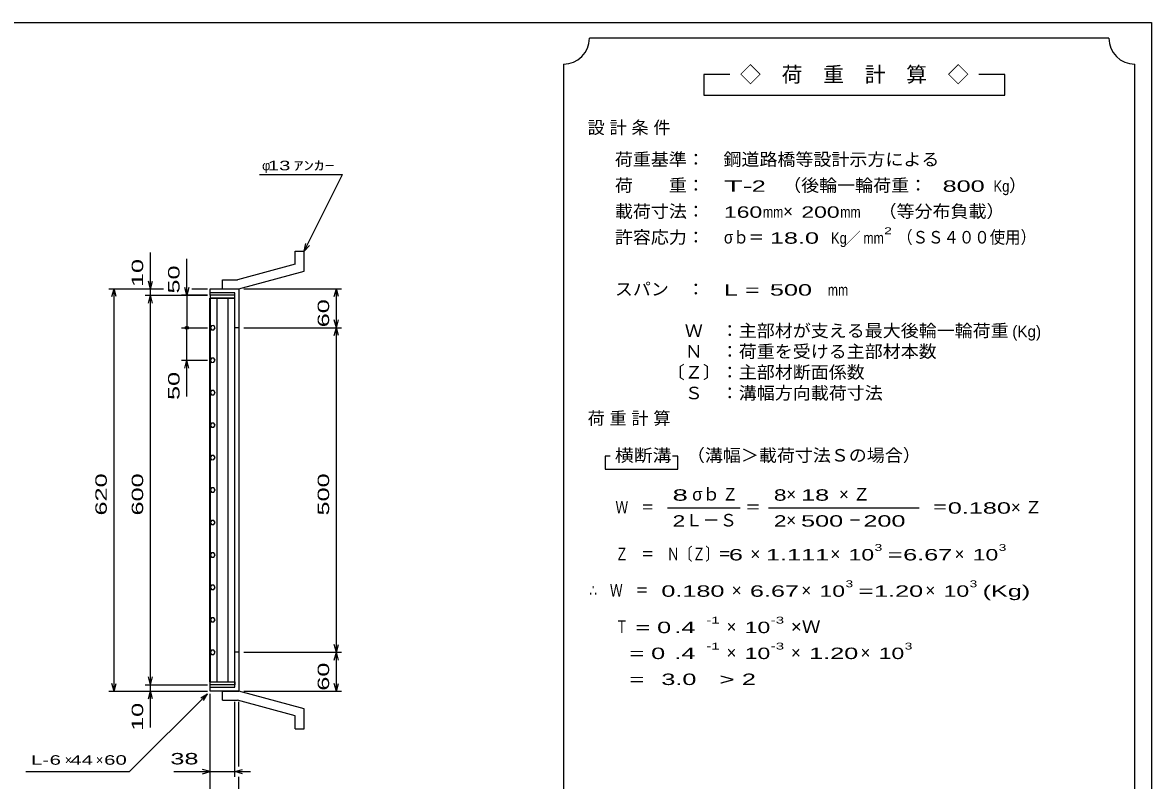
# Model space of a CAD drawing. Units: millimetres, scale not verified. Extents: x -1456 to 1385, y -1026 to 843.
# Drawn here: x -354 to 1385, y -325 to 843 of the extents above; entities that cross this region are included whole.
import ezdxf
from ezdxf.enums import TextEntityAlignment as Align

# ---------------------------------------------------------------- set-up
doc = ezdxf.new("R2010")
doc.units = ezdxf.units.MM
doc.header["$LTSCALE"] = 8
for name, color, linetype, lineweight in [('0_2', 150, 'Continuous', 25), ('16', 3, 'Continuous', 25), ('19', 6, 'Continuous', 25), ('22', 4, 'Continuous', 25), ('24', 2, 'Continuous', 25)]:
    doc.layers.add(name, color=color, linetype=linetype, lineweight=lineweight)
doc.styles.add('ベクトル', font='')
doc.styles.get('ベクトル').set_extended_font_data('ベクトル')

msp = doc.modelspace()

# ---------------------------------------------------------------- linework, layer by layer
at = {"layer": '0_2'}
for p, q in [((-1383.2, 842.8), (1384.8, 842.8)), ((1384.8, 842.8), (1384.8, -917.2))]:
    msp.add_line(p, q, dxfattribs=at)
at = {"layer": '16'}
for p, q in [((-65.7, -173), (-65.7, 418)), ((-65.7, 418), (-65, 418)), ((-27, 422.5), (-65, 422.5)), ((-65, 422.5), (-65, 418)), ((-65, 418), (-27, 418)), ((-65, 418), (-65, -173)), ((-27, 418), (-65, 418)), ((-54.5, 418), (-54.5, -173)), ((-37.5, -173), (-37.5, 418)), ((-27, 418), (-27, 422.5)), ((-27, -173), (-27, 418)), ((-63.146, 375.735), (-65, 372.475)), ((-65, 372.475), (-63.104, 369.24)), ((-59.396, 375.76), (-63.146, 375.735)), ((-63.104, 369.24), (-59.354, 369.265)), ((-57.5, 372.5), (-59.396, 375.76)), ((-59.354, 369.265), (-57.5, 372.525)), ((-63.146, 325.735), (-65, 322.475)), ((-65, 322.475), (-63.104, 319.24)), ((-59.396, 325.76), (-63.146, 325.735)), ((-63.104, 319.24), (-59.354, 319.265)), ((-57.5, 322.5), (-59.396, 325.76)), ((-59.354, 319.265), (-57.5, 322.525)), ((-63.146, 275.735), (-65, 272.475)), ((-65, 272.475), (-63.104, 269.24)), ((-59.396, 275.76), (-63.146, 275.735)), ((-63.104, 269.24), (-59.354, 269.265)), ((-57.5, 272.5), (-59.396, 275.76)), ((-59.354, 269.265), (-57.5, 272.525)), ((-63.146, 225.735), (-65, 222.475)), ((-65, 222.475), (-63.104, 219.24)), ((-59.396, 225.76), (-63.146, 225.735)), ((-63.104, 219.24), (-59.354, 219.265)), ((-57.5, 222.5), (-59.396, 225.76)), ((-59.354, 219.265), (-57.5, 222.525)), ((-63.146, 175.735), (-65, 172.475)), ((-59.396, 175.76), (-63.146, 175.735)), ((-57.5, 172.5), (-59.396, 175.76)), ((-65, 172.475), (-63.104, 169.24)), ((-63.104, 169.24), (-59.354, 169.265)), ((-59.354, 169.265), (-57.5, 172.525)), ((-63.146, 125.735), (-65, 122.475)), ((-65, 122.475), (-63.104, 119.24)), ((-59.396, 125.76), (-63.146, 125.735)), ((-57.5, 122.5), (-59.396, 125.76)), ((-59.354, 119.265), (-57.5, 122.525)), ((-63.104, 119.24), (-59.354, 119.265)), ((-63.146, 75.735), (-65, 72.475)), ((-65, 72.475), (-63.104, 69.24)), ((-59.396, 75.76), (-63.146, 75.735)), ((-57.5, 72.5), (-59.396, 75.76)), ((-59.354, 69.265), (-57.5, 72.525)), ((-63.104, 69.24), (-59.354, 69.265)), ((-63.146, 25.735), (-65, 22.475)), ((-65, 22.475), (-63.104, 19.24)), ((-59.396, 25.76), (-63.146, 25.735)), ((-63.104, 19.24), (-59.354, 19.265)), ((-57.5, 22.5), (-59.396, 25.76)), ((-59.354, 19.265), (-57.5, 22.525)), ((-63.146, -24.265), (-65, -27.525)), ((-65, -27.525), (-63.104, -30.76)), ((-59.396, -24.24), (-63.146, -24.265)), ((-63.104, -30.76), (-59.354, -30.735)), ((-57.5, -27.5), (-59.396, -24.24)), ((-59.354, -30.735), (-57.5, -27.475)), ((-63.146, -74.265), (-65, -77.525)), ((-65, -77.525), (-63.104, -80.76)), ((-59.396, -74.24), (-63.146, -74.265)), ((-63.104, -80.76), (-59.354, -80.735)), ((-57.5, -77.5), (-59.396, -74.24)), ((-59.354, -80.735), (-57.5, -77.475)), ((-63.146, -124.265), (-65, -127.525)), ((-65, -127.525), (-63.104, -130.76)), ((-59.396, -124.24), (-63.146, -124.265)), ((-63.104, -130.76), (-59.354, -130.735)), ((-57.5, -127.5), (-59.396, -124.24)), ((-59.354, -130.735), (-57.5, -127.475)), ((-65, -173), (-65.7, -173)), ((-65, -173), (-27, -173)), ((-65, -177.5), (-65, -173)), ((-65, -173), (-27, -173)), ((-27, -173), (-27, -177.5)), ((-27, -177.5), (-65, -177.5))]:
    msp.add_line(p, q, dxfattribs=at)
at = {"layer": '19'}
for p, q in [((66, 490.5), (80, 490.5)), ((66, 470.5), (66, 490.5)), ((80, 459.5), (80, 490.5)), ((66, 470.5), (-23, 446.5)), ((-21, 432.5), (80, 459.5)), ((-46, 446.5), (-23, 446.5)), ((-46, 432.5), (-46, 446.5)), ((-65, 422.5), (-65, 432.5)), ((-65, 432.5), (-22, 432.5)), ((-27, 426.5), (-65, 426.5)), ((-46, 432.5), (-21, 432.5)), ((-27, -181.5), (-27, 426.5)), ((-22, 432.5), (-21, 431.5)), ((-21, 431.5), (-21, -186.5)), ((-21, 372.5), (-27, 372.5)), ((-21, -127.5), (-27, -127.5)), ((-65, -187.5), (-65, -177.5)), ((-65, -181.5), (-27, -181.5)), ((-22, -187.5), (-65, -187.5)), ((-46, -187.5), (-21, -187.5)), ((-46, -201.5), (-46, -187.5)), ((-21, -186.5), (-22, -187.5)), ((80, -214.5), (-21, -187.5)), ((-46, -201.5), (-23, -201.5)), ((66, -225.5), (-23, -201.5)), ((66, -245.5), (66, -225.5)), ((80, -245.5), (80, -214.5)), ((66, -245.5), (80, -245.5))]:
    msp.add_line(p, q, dxfattribs=at)
at = {"layer": '22'}
for p, q in [((11, 608.5), (139, 608.5)), ((80, 490.5), (139, 608.5)), ((-157, 432.5), (-157, 488.5)), ((80, 490.5), (82.4, 502.18)), ((80, 490.5), (88, 499.3)), ((-101, 422.5), (-101, 478.5)), ((-157, 432.5), (-160.2, 444.5)), ((-157, 432.5), (-153.8, 444.5)), ((-221, 432.5), (-137, 432.5)), ((-216.2, 420.5), (-213, 432.5)), ((-209.8, 420.5), (-213, 432.5)), ((-213, -187.5), (-213, 432.5)), ((-165, 432.5), (-137, 432.5)), ((-165, 422.5), (-69, 422.5)), ((-160.2, 410.5), (-157, 422.5)), ((-157, 422.5), (-157, 432.5)), ((-153.8, 410.5), (-157, 422.5)), ((-157, -177.5), (-157, 422.5)), ((-69, 422.5), (-109, 422.5)), ((-101, 422.5), (-104.2, 434.5)), ((-97.8, 434.5), (-101, 422.5)), ((-101, 422.5), (-101, 372.5)), ((-93, 432.5), (-69, 432.5)), ((-93, 432.5), (-69, 432.5)), ((-13, 432.5), (137.4, 432.5)), ((126.2, 420.5), (129.4, 432.5)), ((132.6, 420.5), (129.4, 432.5)), ((129.4, 372.5), (129.4, 432.5)), ((129.4, 372.5), (126.2, 384.5)), ((129.4, 372.5), (132.6, 384.5)), ((-109, 372.5), (-69, 372.5)), ((-101, 322.5), (-101, 372.5)), ((-13, 372.5), (137.4, 372.5)), ((126.2, 360.5), (129.4, 372.5)), ((132.6, 360.5), (129.4, 372.5)), ((129.4, -127.5), (129.4, 372.5)), ((-109, 322.5), (-69, 322.5)), ((-104.2, 310.5), (-101, 322.5)), ((-97.8, 310.5), (-101, 322.5)), ((-101, 266.5), (-101, 322.5)), ((129.4, -127.5), (126.2, -115.5)), ((129.4, -127.5), (132.6, -115.5)), ((-13, -127.5), (137.4, -127.5)), ((126.2, -139.5), (129.4, -127.5)), ((132.6, -139.5), (129.4, -127.5)), ((129.4, -187.5), (129.4, -127.5)), ((-157, -177.5), (-160.2, -165.5)), ((-157, -177.5), (-153.8, -165.5)), ((-221, -187.5), (-69, -187.5)), ((-213, -187.5), (-216.2, -175.5)), ((-213, -187.5), (-209.8, -175.5)), ((-165, -177.5), (-69, -177.5)), ((-165, -187.5), (-69, -187.5)), ((-160.2, -199.5), (-157, -187.5)), ((-157, -187.5), (-157, -177.5)), ((-153.8, -199.5), (-157, -187.5)), ((-157, -243.5), (-157, -187.5)), ((-13, -187.5), (137.4, -187.5)), ((129.4, -187.5), (126.2, -175.5)), ((129.4, -187.5), (132.6, -175.5)), ((-189, -311.5), (-69, -191.5)), ((-79.4, -197.9), (-69, -191.5)), ((-75.4, -201.9), (-69, -191.5)), ((-65, -319.5), (-65, -191.5)), ((-65, -375.5), (-65, -191.5)), ((-27, -319.5), (-27, -203.696)), ((-21, -303.5), (-21, -203.696)), ((-349, -311.5), (-189, -311.5)), ((-121, -311.5), (-65, -311.5)), ((-65, -311.5), (-77, -308.3)), ((-77, -314.7), (-65, -311.5)), ((-65, -311.5), (-27, -311.5)), ((-27, -311.5), (-15, -308.3)), ((-15, -314.7), (-27, -311.5)), ((-27, -311.5), (-3, -311.5)), ((-21, -375.5), (-21, -319.5))]:
    msp.add_line(p, q, dxfattribs=at)
msp.add_circle((-101, 372.5), 2.4, dxfattribs=at)
at = {"layer": '24', "color": 4}
for p, q in [((1319.2, 818.8), (519.2, 818.8)), ((479.2, 778.8), (479.2, -461.2)), ((1359.2, -461.2), (1359.2, 778.8)), ((735.2, 762.8), (695.2, 762.8)), ((695.2, 762.8), (695.2, 730.8)), ((1159.2, 762.8), (1119.2, 762.8)), ((1159.2, 730.8), (1159.2, 762.8)), ((695.2, 730.8), (1159.2, 730.8)), ((551.2, 174.8), (543.2, 174.8)), ((543.2, 174.8), (543.2, 154.8)), ((655.2, 174.8), (647.2, 174.8)), ((655.2, 154.8), (655.2, 174.8)), ((543.2, 154.8), (655.2, 154.8)), ((639.2, 94.8), (751.2, 94.8)), ((795.2, 94.8), (1027.2, 94.8))]:
    msp.add_line(p, q, dxfattribs=at)
for centre, start, end in [((479.2, 818.8), 270, 0), ((1359.2, 818.8), 180, 270)]:
    msp.add_arc(centre, 40, start, end, dxfattribs=at)

# ---------------------------------------------------------------- texts
at = {"layer": '22', "color": 2, "style": 'ベクトル'}
for s, p in [('φ', (15, 622.5)), ('×', (-289, -293.5)), ('×', (-241, -293.5))]:
    msp.add_text(s, height=14.66, dxfattribs=at).set_placement(p, align=Align.MIDDLE_LEFT)
for s, height, width, p in [(' 13 ', 14.66, 1.6, (15, 622.5)), ('ｱﾝｶｰ', 14.66, 1.6, (63, 622.5)), ('L-', 14.66, 1.6, (-341, -293.5)), (' 6 ', 14.66, 1.6, (-321, -293.5)), (' 44 ', 14.66, 1.6, (-289, -293.5)), (' 60 ', 14.66, 1.6, (-237, -293.5)), (' 38 ', 17.6, 1.65, (-137, -291.5))]:
    msp.add_text(s, height=height, dxfattribs=dict(at, width=width)).set_placement(p, align=Align.MIDDLE_LEFT)
at = {"layer": '22', "color": 2, "style": 'ベクトル', "width": 1.65}
for s, p in [(' 10 ', (-177, 424.5)), (' 50 ', (-121, 414.5)), (' 60 ', (109.4, 362.5)), (' 50 ', (-121, 250.5)), (' 620 ', (-233, 72.5)), (' 600 ', (-177, 72.5)), (' 500 ', (109.4, 72.5)), (' 60 ', (109.4, -197.5)), (' 10 ', (-177, -259.5))]:
    msp.add_text(s, height=17.6, rotation=90, dxfattribs=at).set_placement(p, align=Align.MIDDLE_LEFT)
at = {"layer": '24', "style": 'ベクトル'}
for s, height, p in [('◇\u3000荷\u3000重\u3000計\u3000算\u3000◇', 23.46, (751.2, 762.8)), ('）', 19.35, (1165.6, 592)), ('×', 19.35, (817.6, 552)), ('／', 17.6, (913.2, 510.8)), ('(Kg)', 17.6, (1170.4, 366.8)), ('σｂ', 19.35, (677.6, 116)), ('×', 19.35, (822.4, 116)), ('Ｌ－Ｓ', 19.35, (667.2, 76)), ('×', 19.35, (822.4, 76)), ('×', 19.35, (767.2, 24)), ('×', 19.35, (890.4, 24)), ('×', 19.35, (1081.6, 24)), ('×', 19.35, (738.4, -32)), ('×', 19.35, (845.6, -32)), ('×', 19.35, (1036.8, -32)), ('×', 19.35, (730.4, -88)), ('×', 19.35, (730.4, -128)), ('×', 19.35, (829.6, -128)), ('×', 19.35, (936.8, -128))]:
    msp.add_text(s, height=height, dxfattribs=at).set_placement(p, align=Align.MIDDLE_LEFT)
for s, height, width, p in [('荷重基準：\u3000', 19.35, 1.05, (558.4, 632)), ('鋼道路橋等設計示方による', 19.35, 1.05, (725.6, 632)), ('荷\u3000\u3000重：\u3000', 19.35, 1.05, (558.4, 592)), ('T-', 17.6, 2, (726.4, 590.8)), (' 2 ', 17.6, 1.65, (758.4, 590.8)), ('（後輪一輪荷重：', 19.35, 1.05, (817.6, 592)), ('  800', 17.6, 1.65, (1041.6, 590.8)), ('Kg', 17.6, 0.85, (1141.6, 590.8)), ('載荷寸法：\u3000', 19.35, 1.05, (558.4, 552)), ('160', 17.6, 1.5, (726.4, 550.8)), ('200', 17.6, 1.5, (845.6, 550.8)), ('\u3000（等分布負載）', 19.35, 1.05, (936.8, 552)), ('mm', 17.6, 0.8, (786.4, 550.8)), ('mm', 17.6, 0.8, (905.6, 550.8)), ('許容応力：\u3000', 19.35, 1.05, (558.4, 512)), ('σｂ＝', 19.35, 0.9, (726.4, 512)), ('2', 10.56, 1.5, (973.2, 522)), ('（ＳＳ４００使用）', 19.35, 0.9, (993.2, 512)), (' 18.0', 17.6, 1.65, (786.4, 510.8)), ('Kg', 17.6, 0.85, (891.2, 510.8)), ('mm', 17.6, 0.8, (941.2, 510.8)), ('スパン\u3000：\u3000', 19.35, 1.05, (558.4, 432)), ('L =', 17.6, 1.65, (726.4, 430.8)), (' 500 ', 17.6, 1.65, (786.4, 430.8)), ('mm', 17.6, 0.8, (886.4, 430.8)), ('\u3000Ｗ\u3000：主部材が支える最大後輪一輪荷重', 19.35, 1.05, (638.4, 368)), ('\u3000Ｎ\u3000：荷重を受ける主部材本数', 19.35, 1.05, (638.4, 336)), ('〔Ｚ〕：主部材断面係数', 19.35, 1.05, (638.4, 304)), ('\u3000Ｓ\u3000：溝幅方向載荷寸法', 19.35, 1.05, (638.4, 272)), ('横断溝', 19.35, 1.1, (558.4, 176)), ('\u3000（溝幅＞載荷寸法Ｓの場合）', 19.35, 1.05, (641.6, 176)), ('8', 17.6, 1.8, (647.2, 114.8)), ('Ｚ', 19.35, 0.9, (724, 116)), ('8', 17.6, 1.5, (803.2, 114.8)), (' 18 ', 17.6, 1.65, (834.4, 114.8)), ('Ｗ\u3000＝', 19.35, 0.75, (559.2, 96)), ('＝', 19.35, 0.9, (759.2, 96)), ('＝', 19.35, 0.9, (1047.2, 96)), ('0.180', 17.6, 1.65, (1071.2, 94.8)), ('2', 17.6, 1.5, (647.2, 74.8)), ('2', 17.6, 1.5, (803.2, 74.8)), (' 500 ', 17.6, 1.65, (834.4, 74.8)), ('－', 19.35, 0.75, (918.4, 76)), (' 200 ', 17.6, 1.65, (930.4, 74.8)), ('Ｚ\u3000＝\u3000Ｎ〔Ｚ〕＝', 19.35, 0.75, (559.2, 24)), ('3', 10.56, 1.5, (958.4, 34)), ('3', 10.56, 1.5, (1149.6, 34)), (' 6 ', 17.6, 1.65, (723.2, 22.8)), ('1.111', 17.6, 1.65, (791.2, 22.8)), ('10', 17.6, 1.5, (918.4, 22.8)), ('=', 17.6, 1.7, (978.4, 22.8)), ('6.67', 17.6, 1.65, (1002.4, 22.8)), ('10', 17.6, 1.5, (1109.6, 22.8)), ('3', 10.56, 1.5, (913.6, -22)), ('3', 10.56, 1.5, (1104.8, -22)), ('∴\u3000Ｗ\u3000＝', 19.35, 0.75, (519.2, -32)), (' 0.180', 17.6, 1.65, (619.2, -33.2)), ('6.67', 17.6, 1.65, (766.4, -33.2)), ('10', 17.6, 1.5, (873.6, -33.2)), ('=', 17.6, 1.7, (933.6, -33.2)), ('1.20', 17.6, 1.65, (957.6, -33.2)), ('10', 17.6, 1.5, (1064.8, -33.2)), ('(Kg)', 17.6, 1.65, (1124.8, -33.2)), ('Ｔ', 19.35, 0.75, (559.2, -88)), (' = 0', 17.6, 1.65, (579.2, -89.2)), (' .4 ', 17.6, 1.65, (639.2, -89.2)), ('-1', 10.56, 1.65, (699.2, -78)), ('10', 17.6, 1.5, (758.4, -89.2)), ('-3', 10.56, 1.65, (798.4, -78)), ('×Ｗ', 19.35, 1.1, (829.6, -88)), ('  = 0', 17.6, 1.65, (559.2, -129.2)), (' .4 ', 17.6, 1.65, (639.2, -129.2)), ('-1', 10.56, 1.65, (699.2, -118)), ('10', 17.6, 1.5, (758.4, -129.2)), ('-3', 10.56, 1.65, (798.4, -118)), ('1.20', 17.6, 1.65, (857.6, -129.2)), ('10', 17.6, 1.5, (964.8, -129.2)), ('3', 10.56, 1.5, (1004.8, -118)), ('  =', 17.6, 1.65, (559.2, -169.2)), (' 3.0', 17.6, 1.65, (619.2, -169.2)), ('>', 17.6, 1.7, (719.2, -169.2)), (' 2 ', 17.6, 1.65, (743.2, -169.2))]:
    msp.add_text(s, height=height, dxfattribs=dict(at, width=width)).set_placement(p, align=Align.MIDDLE_LEFT)
at = {"layer": '24', "char_height": 19.35, "attachment_point": 4, "style": 'ベクトル'}
for s, insert in [('\\T1.28;設計条件', (516.4, 680)), ('\\T1.28;荷重計算', (516.4, 232)), ('\\T1.42;×Ｚ', (903.6, 116)), ('\\T1.42;×Ｚ', (1168.4, 96))]:
    msp.add_mtext(s, dxfattribs=dict(at, insert=insert))

doc.saveas('drawing.dxf')
